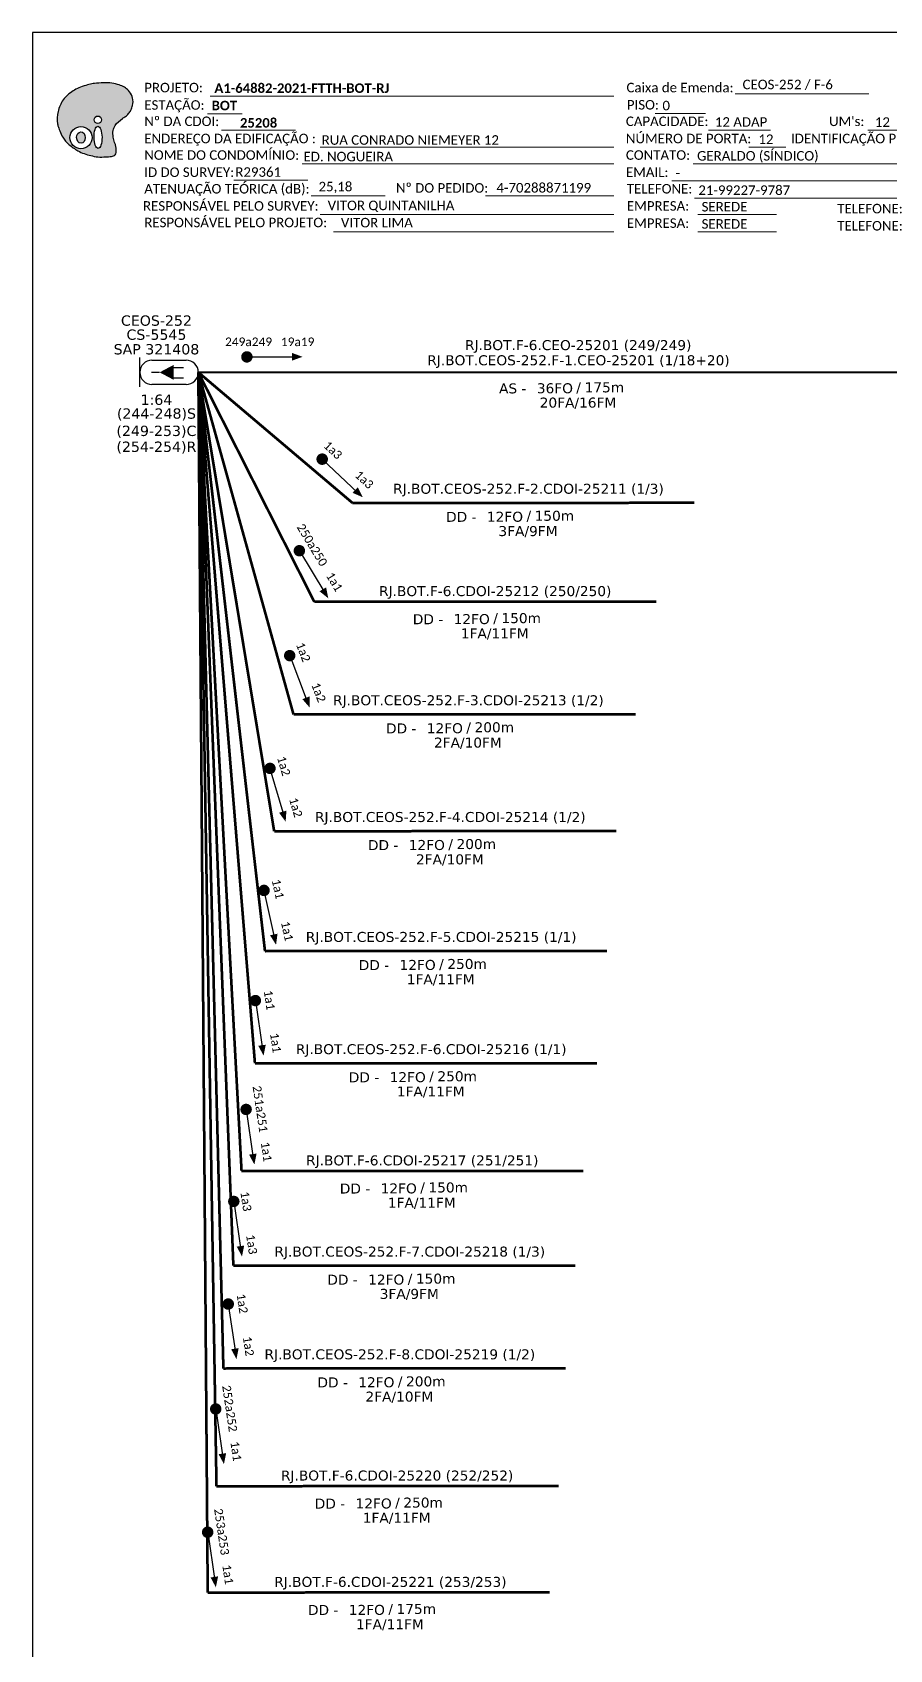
# Model space of a CAD drawing. Extents: x -89 to 749, y 705 to 1299.
# Drawn here: x -89.3 to 72, y 994.5 to 1299 of the extents above; entities that cross this region are included whole.
import ezdxf
from ezdxf.enums import TextEntityAlignment as Align

# ---------------------------------------------------------------- set-up
doc = ezdxf.new("R2010")
doc.units = 0
for name, color, linetype in [('20.4-CEOS', 1, 'Continuous'), ('CAP a instalar', 1, 'Continuous'), ('SETA', 7, 'Continuous')]:
    doc.layers.add(name, color=color, linetype=linetype)
doc.layers.add('40.1-ETIQUETAS', color=1, linetype='Continuous', lineweight=20)
doc.styles.add('siredit', font='verdana.ttf')
doc.styles.get("Standard").update_dxf_attribs({"font": 'arial.ttf'})
doc.styles.add('WMF-Calibri0', font='calibri.ttf')
doc.styles.add('WMF-Calibri1', font='calibrib.ttf')
doc.linetypes.add('FENCELINE1', pattern='A,0.25,-0.1,[133,ltypeshp.shx,S=0.1,R=0,X=-0.1,Y=0],-0.1,1', length=1.45)

# ---------------------------------------------------------------- blocks, each defined once
blk = doc.blocks.new('OI')
h = blk.add_hatch(color=40)
edge = h.paths.add_edge_path()
edge.add_spline(control_points=[(4.35, -0.67), (3.92, -0.99), (3.26, -1.5), (2.81, -2.59), (2.9, -3.5), (3.06, -4.27), (3.31, -4.85), (3.37, -5.39), (3.4, -5.88), (3.2, -6.4), (2.54, -6.61), (1.65, -6.63), (0.55, -6.67), (-0.56, -6.42), (-1.61, -6.14), (-2.77, -5.61), (-3.92, -4.77), (-4.89, -3.7), (-5.34, -2.65), (-5.6, -1.94), (-5.85, -0.96), (-5.71, 0.47), (-5.1, 2.02), (-4.14, 3.02), (-3.3, 3.61), (-2.37, 4.16), (-1.36, 4.44), (-0.56, 4.7), (0.79, 4.85), (2.24, 4.97), (3.79, 4.57), (4.67, 4.21), (5.44, 3.65), (5.76, 2.99), (6.03, 2.21), (6.01, 1.46), (5.72, 0.64), (5.31, 0.08), (4.88, -0.38), (4.51, -0.55), (4.35, -0.67)], knot_values=[0, 0, 0, 0, 1.60434, 2.417191, 3.427595, 4.282808, 4.776746, 5.304182, 5.888771, 6.258406, 6.858137, 7.79129, 8.986195, 10.124242, 11.187857, 12.242908, 13.953784, 15.414161, 16.515391, 17.349188, 17.675853, 19.552021, 21.515531, 22.568638, 23.63245, 24.621084, 25.782718, 26.745347, 27.142653, 29.870543, 31.004649, 31.921532, 32.709589, 33.801391, 34.042471, 35.192333, 35.971461, 36.628871, 37.254359, 37.836911, 37.836911, 37.836911, 37.836911], degree=3, periodic=0)
h.paths.add_polyline_path([(1.13, -0.87, -1), (-0.04, -0.87, -1)], flags=16)
edge = h.paths.add_edge_path(flags=16)
edge.add_ellipse((0.56, -3.59), major_axis=(-0.02, 1.71), ratio=0.361305, start_angle=0, end_angle=360)
h.paths.add_polyline_path([(-0.36, -3.62, -1), (-3.8, -3.62, -1)], flags=16)
edge = h.paths.add_edge_path(flags=0)
edge.add_ellipse((-2.08, -3.62), major_axis=(0, 0.885), ratio=0.758294, start_angle=0, end_angle=360)
at = {"color": 40}
for centre, radius in [((-2.08, -3.62), 1.72), ((0.54, -0.87), 0.587)]:
    blk.add_circle(centre, radius, dxfattribs=at)
blk.add_ellipse((0.56, -3.59), major_axis=(-0.02, 1.71), ratio=0.361305, dxfattribs=at)
blk.add_ellipse((-2.08, -3.62), major_axis=(0, 0.885), ratio=0.758294, start_param=-3.141592653589792, end_param=3.141592653589792, dxfattribs=at)
at = {"color": 40, "start_tangent": (-0.800898, -0.598801), "end_tangent": (-0.800898, -0.598801)}
blk.add_spline([(4.35, -0.67), (3.2, -1.78), (2.9, -2.54), (2.92, -3.55), (3.12, -4.38), (3.28, -4.85), (3.37, -5.37), (3.35, -5.95), (3.2, -6.29), (2.66, -6.55), (1.73, -6.63), (0.54, -6.62), (-0.58, -6.41), (-1.6, -6.11), (-2.56, -5.67), (-3.95, -4.67), (-4.89, -3.56), (-5.37, -2.56), (-5.64, -1.78), (-5.72, -1.46), (-5.63, 0.42), (-4.84, 2.22), (-4.13, 2.99), (-3.27, 3.62), (-2.4, 4.09), (-1.3, 4.47), (-0.37, 4.72), (0.02, 4.77), (2.75, 4.8), (3.85, 4.53), (4.69, 4.16), (5.31, 3.68), (5.85, 2.73), (5.93, 2.5), (5.94, 1.35), (5.67, 0.62), (5.29, 0.08), (4.84, -0.36), (4.35, -0.67)], degree=3, dxfattribs=at)
blk = doc.blocks.new('CARIMBO')
at = {"color": 7, "lineweight": 0}
for points in [[(35.66, -16.79), (111.64, -16.79)], [(134.48, -16.3), (159.61, -16.3)], [(35.15, -20.06), (41.7, -20.06)], [(119.43, -20.02), (128.92, -20.02)], [(37.81, -23.14), (51.75, -23.14)], [(129.48, -23.14), (141.1, -23.14)], [(159.42, -23.14), (167.09, -23.14)], [(56.38, -26.37), (111.64, -26.37)], [(137.07, -26.37), (144.01, -26.37)], [(174.24, -26.37), (187.8, -26.37)], [(52.97, -29.48), (111.64, -29.48)], [(126.6, -29.48), (187.83, -29.48)], [(40.13, -32.55), (54.07, -32.55)], [(122.56, -32.72), (187.83, -32.72)], [(54.67, -35.52), (68.61, -35.52)], [(126.84, -35.96), (187.83, -35.96)], [(56.38, -39.07), (111.64, -39.07)], [(127.45, -39.07), (142.25, -39.07)], [(167.06, -39.07), (187.83, -39.07)], [(58.87, -42.31), (111.64, -42.31)], [(127.45, -42.31), (142.25, -42.31)], [(167.06, -42.31), (187.83, -42.31)]]:
    blk.add_lwpolyline(points, dxfattribs=at)
at = {"color": 7, "xscale": 1.213923925163967, "yscale": 1.213923925163967, "zscale": 1.213923925163967, "rotation": 0.1532896023949059}
blk.add_blockref('OI', (13.86, -20.16), dxfattribs=at)
at = {"color": 7, "lineweight": 0, "style": 'WMF-Calibri0'}
for s, height, p in [('PROJETO:', 1.793, (23.26, -16.04)), ('Caixa de Emenda:', 1.7927, (114.02, -16.04)), ('ESTAÇÃO:', 1.793, (23.26, -19.32)), ('PISO:', 1.793, (114.09, -19.28)), ('Nº DA CDOI:', 1.7927, (23.26, -22.39)), ('CAPACIDADE:', 1.7927, (113.91, -22.39)), ("UM's:", 1.793, (152.15, -22.39)), ('ENDEREÇO DA EDIFICAÇÃO :', 1.7927, (23.26, -25.63)), ('NÚMERO DE PORTA:', 1.7927, (113.91, -25.63)), ('IDENTIFICAÇÃO PREDIAL:', 1.7927, (144.99, -25.63)), ('NOME DO CONDOMÍNIO:', 1.7927, (23.26, -28.74)), ('CONTATO:', 1.793, (113.91, -28.74)), ('ID DO SURVEY:', 1.7927, (23.26, -31.97)), ('EMAIL:', 1.793, (113.91, -31.97)), ('ATENUAÇÃO TEÓRICA (dB):', 1.7927, (23.26, -35.09)), ('TELEFONE:', 1.793, (114.09, -35.09)), ('RESPONSÁVEL PELO SURVEY:', 1.7927, (23.02, -38.32)), ('EMPRESA:', 1.793, (114.09, -38.32)), ('RESPONSÁVEL PELO PROJETO:', 1.7927, (23.26, -41.44)), ('TELEFONE:', 1.793, (153.7, -38.83)), ('EMPRESA:', 1.793, (114.09, -41.56)), ('TELEFONE:', 1.793, (153.7, -42.06))]:
    blk.add_text(s, height=height, dxfattribs=at).set_placement(p)
at = {"color": 7, "lineweight": 0, "flags": 8}
for tag, p, style in [('PROJ', (36.46, -16.13), 'WMF-Calibri1'), ('CEOS-XX', (135.87, -15.46), 'WMF-Calibri0'), ('EST', (35.94, -19.41), 'WMF-Calibri1'), ('PISO_PTR', (120.78, -19.42), 'WMF-Calibri0'), ('CAPAC.', (130.66, -22.52), 'WMF-Calibri0'), ("UC'S", (160.78, -22.54), 'WMF-Calibri0'), ('LOGRADOURO', (56.65, -25.91), 'WMF-Calibri0'), ('N°', (138.85, -25.77), 'WMF-Calibri0'), ('N°PREDIO', (174.94, -25.77), 'WMF-Calibri0'), ('NOME_DO_COND.', (53.23, -29.02), 'WMF-Calibri0'), ('NOME_DO_CONTATO', (127.3, -28.89), 'WMF-Calibri0'), ('_ID_', (40.39, -31.94), 'WMF-Calibri0'), ('EMAIL', (123.26, -32.12), 'WMF-Calibri0'), ('O_POTEN', (56.06, -34.68), 'WMF-Calibri0'), ('RES_SURVEY', (57.78, -38.23), 'WMF-Calibri0'), ('TELEFONE', (127.55, -35.36), 'WMF-Calibri0'), ('EMP_RESP_SURVEY', (128.16, -38.47), 'WMF-Calibri0'), ('CONT_RESP_SURVEY', (167.76, -38.47), 'WMF-Calibri0'), ('RES_PROJ', (60.27, -41.47), 'WMF-Calibri0'), ('EMP_RESP_PROJ', (128.16, -41.71), 'WMF-Calibri0'), ('CONT_RESP_PROJ', (167.76, -41.71), 'WMF-Calibri0')]:
    blk.add_attdef(tag, p, '', height=1.79, dxfattribs=dict(at, style=style))
at = {"color": 7, "lineweight": 0, "style": 'WMF-Calibri1', "flags": 8}
blk.add_attdef("N° CDO'S", text='', height=1.79, dxfattribs=at).set_placement((44.78, -22.68), align=Align.CENTER)
blk = doc.blocks.new('CEOS_RP_CT_DRT')
at = {"layer": '20.4-CEOS', "color": 0}
for p, q in [((-4.54, 1.19), (-1.19, 1.19)), ((-1.19, -1.19), (-4.54, -1.19))]:
    blk.add_line(p, q, dxfattribs=at)
for points in [[(-5.73, -1.43), (-5.73, 1.44)], [(-3.79, 0), (-4.59, 0)], [(-2.47, 0.48), (-1.45, 0.48)], [(-2.47, -0.52), (-1.45, -0.52)]]:
    blk.add_lwpolyline(points, dxfattribs=at)
blk.add_lwpolyline([(-3.79, 0, 0, 1.47, 0), (-2.41, 0, 1.47, 1.47, 0)], format="xyseb", dxfattribs=at)
for centre, start, end in [((-4.54, 0), 90, 270), ((-1.19, 0), 270, 90)]:
    blk.add_arc(centre, 1.19, start, end, dxfattribs=at)
at = {"layer": '20.4-CEOS', "color": 7, "style": 'siredit'}
for tag, p in [('Nº_DA_CEOS', (-2.86, 5.6)), ('LOCAL', (-2.86, 4.24)), ('SAP', (-2.86, 2.78)), ('RACIO_SPLITAGEM', (-2.86, -1.88)), ('FIBRAS_SPLITTER', (-2.86, -3.58)), ('FIBRAS_TOP_C', (-2.86, -5.08)), ('RESERVA_FINAIS', (-2.86, -6.39))]:
    blk.add_attdef(tag, text='', height=1.01, dxfattribs=at).set_placement(p, align=Align.TOP_CENTER)
blk = doc.blocks.new('ETIQUETA_RS5F')
at = {"layer": '40.1-ETIQUETAS', "color": 0, "style": 'siredit'}
blk.add_text('/', height=1.5, dxfattribs=at).set_placement((1.58, -1.95), align=Align.MIDDLE_RIGHT)
for tag, p in [('ETIQUETA_R_PRIMARIA', (1.21, 4.1)), ('ETIQUETA_R_SECUNDARIA', (1.21, 2.1)), ('F_ATIVAS/F_MORTAS', (1.14, -4.24))]:
    blk.add_attdef(tag, text='', height=1.5, dxfattribs=at).set_placement(p, align=Align.MIDDLE_CENTER)
for tag, p in [('TIPO_CABO', (-6.58, -2.12)), ('CAP_CABO', (0.4, -2.09))]:
    blk.add_attdef(tag, text='', height=1.5, dxfattribs=at).set_placement(p, align=Align.MIDDLE_RIGHT)
blk.add_attdef('METROS', text='', height=1.5, dxfattribs=at).set_placement((2.14, -1.95), align=Align.MIDDLE_LEFT)
for tag, p in [('FUSÃO_1', (0.85, -8.39)), ('FUSÃO_2', (0.85, -10.6)), ('FUSÃO_3', (0.85, -12.93)), ('FUSÃO_4', (0.85, -15.14)), ('FUSÃO_5', (0.85, -17.16))]:
    blk.add_attdef(tag, text='', height=1.5, dxfattribs=at).set_placement(p, align=Align.CENTER)

msp = doc.modelspace()

# ---------------------------------------------------------------- linework, layer by layer
msp.add_lwpolyline([(-89.32, 705.02), (749.25, 705.02), (749.25, 1299.02), (-89.32, 1299.02), (-89.32, 705.02)])
at = {"color": 7, "lineweight": 0}
msp.add_lwpolyline([(-4.01, 1268.26), (20.14, 1268.26)], dxfattribs=at)
at = {"color": 5, "const_width": 1.08}
msp.add_lwpolyline([(-49.47, 1237.92, 1), (-48.4, 1237.92, 1)], format="xyb", close=True, dxfattribs=at)
at = {"const_width": 1.08}
for points in [[(-35.16, 1219.04, 1), (-34.37, 1218.3, 1)], [(-39.34, 1201.89, 1), (-38.78, 1200.97, 1)], [(-41.07, 1182.18, 1), (-40.69, 1181.18, 1)], [(-44.74, 1160.97, 1), (-44.44, 1159.94, 1)], [(-45.83, 1138, 1), (-45.6, 1136.95, 1)], [(-47.42, 1117.27, 1), (-47.26, 1116.21, 1)], [(-49.16, 1096.77, 1), (-49, 1095.71, 1)], [(-51.48, 1079.45, 1), (-51.32, 1078.39, 1)], [(-52.52, 1060.14, 1), (-52.37, 1059.07, 1)], [(-54.88, 1040.38, 1), (-54.73, 1039.31, 1)], [(-56.4, 1017.18, 1), (-56.24, 1016.11, 1)]]:
    msp.add_lwpolyline(points, format="xyb", close=True, dxfattribs=at)
at = {"layer": 'CAP a instalar', "color": 8, "ltscale": 7, "const_width": 0.502}
for points in [[(-58.08, 1235.02), (-29.06, 1210.43)], [(-58.08, 1235.02), (-36.25, 1191.82)], [(-58.08, 1235.02), (-40.16, 1170.6)], [(-58.08, 1235.02), (-43.8, 1148.62)], [(-58.08, 1235.02), (-45.53, 1126.04)], [(-58.08, 1235.02), (-47.42, 1104.91)], [(-49.94, 1084.64), (-58.08, 1235.02)], [(-58.08, 1235.02), (-54.66, 1025.31)], [(-29.06, 1210.43), (35.31, 1210.45)], [(-36.25, 1191.82), (28.14, 1191.84)], [(-40.16, 1170.6), (24.25, 1170.63)], [(-43.8, 1148.62), (20.57, 1148.65)], [(-45.53, 1126.04), (18.85, 1126.07)], [(-47.42, 1104.91), (16.98, 1104.94)], [(-49.98, 1084.64), (14.39, 1084.66)], [(-54.66, 1025.31), (9.74, 1025.34)]]:
    msp.add_lwpolyline(points, dxfattribs=at)
at = {"layer": 'CAP a instalar', "color": 252, "ltscale": 7, "const_width": 0.502}
for points in [[(-51.48, 1066.81), (-58.08, 1235.02)], [(-53.36, 1047.47), (-58.08, 1235.02)], [(-51.48, 1066.81), (12.9, 1066.83)], [(-53.36, 1047.47), (11.04, 1047.5)]]:
    msp.add_lwpolyline(points, dxfattribs=at)
at = {"layer": 'CAP a instalar', "color": 7, "ltscale": 7, "const_width": 0.502}
for points in [[(-56.31, 1005.29), (-58.08, 1235.02)], [(-56.35, 1005.29), (8.02, 1005.32)]]:
    msp.add_lwpolyline(points, dxfattribs=at)
at = {"layer": 'CAP a instalar', "color": 5, "linetype": 'FENCELINE1', "ltscale": 7, "const_width": 0.415}
msp.add_lwpolyline([(-58.08, 1235.02), (77.47, 1235.02)], dxfattribs=at)
at = {"layer": 'SETA', "color": 5}
msp.add_lwpolyline([(-48.93, 1237.92), (-39.69, 1237.92)], dxfattribs=at)
at = {"layer": 'SETA'}
for points in [[(-34.77, 1218.67), (-28.03, 1212.34)], [(-39.06, 1201.43), (-34.27, 1193.52)], [(-40.88, 1181.68), (-37.57, 1173.05)], [(-44.59, 1160.46), (-42, 1151.58)], [(-45.72, 1137.48), (-43.73, 1128.45)], [(-47.34, 1116.74), (-45.99, 1107.59)], [(-49.08, 1096.24), (-47.73, 1087.1)], [(-51.4, 1078.92), (-50.05, 1069.77)], [(-52.45, 1059.61), (-51.09, 1050.46)], [(-54.8, 1039.85), (-53.45, 1030.7)], [(-56.32, 1016.65), (-54.97, 1007.5)]]:
    msp.add_lwpolyline(points, dxfattribs=at)
at = {"layer": 'SETA', "color": 5}
msp.add_solid([(-40.43, 1238.66), (-38.46, 1237.94), (-40.43, 1237.22)], dxfattribs=at)
at = {"layer": 'SETA'}
for points in [[(-28.07, 1213.38), (-27.13, 1211.5), (-29.05, 1212.33)], [(-34.03, 1194.53), (-33.62, 1192.47), (-35.26, 1193.79)], [(-37.15, 1174), (-37.12, 1171.9), (-38.49, 1173.49)], [(-41.5, 1152.5), (-41.64, 1150.41), (-42.88, 1152.1)], [(-43.17, 1129.33), (-43.45, 1127.25), (-44.58, 1129.02)], [(-45.38, 1108.43), (-45.8, 1106.38), (-46.79, 1108.22)], [(-47.11, 1087.94), (-47.53, 1085.88), (-48.53, 1087.73)], [(-49.44, 1070.62), (-49.86, 1068.56), (-50.85, 1070.41)], [(-50.48, 1051.3), (-50.9, 1049.25), (-51.9, 1051.09)], [(-52.84, 1031.54), (-53.26, 1029.48), (-54.26, 1031.33)], [(-54.35, 1008.34), (-54.78, 1006.28), (-55.77, 1008.13)]]:
    msp.add_solid(points, dxfattribs=at)

# ---------------------------------------------------------------- block references
ref = msp.add_blockref('CARIMBO', (-91.51, 1303.77))
ref.add_attrib('PROJ', 'A1-64882-2021-FTTH-BOT-RJ', (-55.05, 1287.63), dxfattribs={"color": 7, "lineweight": 0, "height": 1.7927, "style": 'WMF-Calibri1'})
ref.add_attrib('EST', 'BOT', (-55.57, 1284.35), dxfattribs={"color": 7, "lineweight": 0, "height": 1.793, "style": 'WMF-Calibri1'})
ref.add_attrib("N° CDO'S", '25208', dxfattribs={"color": 7, "lineweight": 0, "height": 1.793, "style": 'WMF-Calibri1'}).set_placement((-46.73, 1281.09), align=Align.CENTER)
ref.add_attrib('LOGRADOURO', 'RUA CONRADO NIEMEYER 12 ', (-34.86, 1277.86), dxfattribs={"color": 7, "lineweight": 0, "height": 1.7927, "style": 'WMF-Calibri0'})
ref.add_attrib('NOME_DO_COND.', 'ED. NOGUEIRA', (-38.28, 1274.74), dxfattribs={"color": 7, "lineweight": 0, "height": 1.7927, "style": 'WMF-Calibri0'})
ref.add_attrib('_ID_', 'R29361', (-51.11, 1271.83), dxfattribs={"color": 7, "lineweight": 0, "height": 1.793, "style": 'WMF-Calibri0'})
ref.add_attrib('O_POTEN', '25,18', (-35.45, 1269.09), dxfattribs={"color": 7, "lineweight": 0, "height": 1.793, "style": 'WMF-Calibri0'})
ref.add_attrib('RES_SURVEY', 'VITOR QUINTANILHA', (-33.73, 1265.54), dxfattribs={"color": 7, "lineweight": 0, "height": 1.7927, "style": 'WMF-Calibri0'})
ref.add_attrib('RES_PROJ', 'VITOR LIMA', (-31.24, 1262.3), dxfattribs={"color": 7, "lineweight": 0, "height": 1.793, "style": 'WMF-Calibri0'})
ref.add_attrib('CEOS-XX', 'CEOS-252 / F-6', (44.36, 1288.31), dxfattribs={"color": 7, "lineweight": 0, "height": 1.7927, "style": 'WMF-Calibri0'})
ref.add_attrib('CAPAC.', '12 ADAP', (39.15, 1281.25), dxfattribs={"color": 7, "lineweight": 0, "height": 1.793, "style": 'WMF-Calibri0'})
ref.add_attrib("UC'S", '12', (69.27, 1281.23), dxfattribs={"color": 7, "lineweight": 0, "height": 1.793, "style": 'WMF-Calibri0'})
ref.add_attrib('PISO_PTR', '0', (29.28, 1284.34), dxfattribs={"color": 7, "lineweight": 0, "height": 1.79, "style": 'WMF-Calibri0'})
ref.add_attrib('N°', '12', (47.34, 1278), dxfattribs={"color": 7, "lineweight": 0, "height": 1.793, "style": 'WMF-Calibri0'})
ref.add_attrib('N°PREDIO', 'BLOCO UNICO', (83.43, 1278), dxfattribs={"color": 7, "lineweight": 0, "height": 1.7927, "style": 'WMF-Calibri0'})
ref.add_attrib('NOME_DO_CONTATO', 'GERALDO (SÍNDICO)', (35.79, 1274.88), dxfattribs={"color": 7, "lineweight": 0, "height": 1.7927, "style": 'WMF-Calibri0'})
ref.add_attrib('EMAIL', '-', (31.75, 1271.65), dxfattribs={"color": 7, "lineweight": 0, "height": 1.79, "style": 'WMF-Calibri0'})
ref.add_attrib('TELEFONE', '21-99227-9787', (36.04, 1268.41), dxfattribs={"color": 7, "lineweight": 0, "height": 1.7927, "style": 'WMF-Calibri0'})
ref.add_attrib('EMP_RESP_SURVEY', 'SEREDE', (36.65, 1265.3), dxfattribs={"color": 7, "lineweight": 0, "height": 1.793, "style": 'WMF-Calibri0'})
ref.add_attrib('EMP_RESP_PROJ', 'SEREDE', (36.65, 1262.06), dxfattribs={"color": 7, "lineweight": 0, "height": 1.793, "style": 'WMF-Calibri0'})
at = {"layer": '20.4-CEOS', "color": 5}
ref = msp.add_blockref('CEOS_RP_CT_DRT', (-58.08, 1235.01), dxfattribs=dict(at, xscale=1.921480708652073, yscale=1.921480708652073, zscale=1.921480708652073))
ref.add_attrib('Nº_DA_CEOS', 'CEOS-252', dxfattribs={"color": 7, "height": 1.94, "style": 'siredit'}).set_placement((-65.96, 1245.73), align=Align.TOP_CENTER)
ref.add_attrib('LOCAL', 'CS-5545', dxfattribs={"color": 7, "height": 1.94, "style": 'siredit'}).set_placement((-65.96, 1243.08), align=Align.TOP_CENTER)
ref.add_attrib('SAP', 'SAP 321408', dxfattribs={"color": 7, "height": 1.94, "style": 'siredit'}).set_placement((-65.96, 1240.33), align=Align.TOP_CENTER)
ref.add_attrib('RACIO_SPLITAGEM', '1:64', dxfattribs={"color": 7, "height": 1.94, "style": 'siredit'}).set_placement((-65.96, 1230.83), align=Align.TOP_CENTER)
ref.add_attrib('FIBRAS_SPLITTER', '(244-248)S', dxfattribs={"color": 7, "height": 1.94, "style": 'siredit'}).set_placement((-65.96, 1228.23), align=Align.TOP_CENTER)
ref.add_attrib('FIBRAS_TOP_C', '(249-253)C', dxfattribs={"color": 7, "height": 1.94, "style": 'siredit'}).set_placement((-65.97, 1224.97), align=Align.TOP_CENTER)
ref.add_attrib('RESERVA_FINAIS', '(254-254)R', dxfattribs={"color": 7, "height": 1.94, "style": 'siredit'}).set_placement((-65.97, 1221.98), align=Align.TOP_CENTER)
at = {"layer": 'CAP a instalar', "color": 8, "linetype": 'FENCELINE1', "ltscale": 7}
ref = msp.add_blockref('ETIQUETA_RS5F', (2.58, 1210.46), dxfattribs=dict(at, xscale=1.25452798386545, yscale=1.25452798386545, zscale=1.25452798386545))
ref.add_attrib('ETIQUETA_R_SECUNDARIA', 'RJ.BOT.CEOS-252.F-2.CDOI-25211 (1/3)', dxfattribs={"layer": '40.1-ETIQUETAS', "color": 0, "height": 1.8818, "style": 'siredit'}).set_placement((4.06, 1213.1), align=Align.MIDDLE_CENTER)
ref.add_attrib('TIPO_CABO', 'DD -', dxfattribs={"layer": '40.1-ETIQUETAS', "color": 0, "height": 1.882, "style": 'siredit'}).set_placement((-5.72, 1207.81), align=Align.MIDDLE_RIGHT)
ref.add_attrib('CAP_CABO', '12FO', dxfattribs={"layer": '40.1-ETIQUETAS', "color": 0, "height": 1.882, "style": 'siredit'}).set_placement((3.04, 1207.83), align=Align.MIDDLE_RIGHT)
ref.add_attrib('METROS', '150m', dxfattribs={"layer": '40.1-ETIQUETAS', "color": 0, "height": 1.882, "style": 'siredit'}).set_placement((5.22, 1208.01), align=Align.MIDDLE_LEFT)
ref.add_attrib('F_ATIVAS/F_MORTAS', '3FA/9FM', dxfattribs={"layer": '40.1-ETIQUETAS', "color": 0, "height": 1.882, "style": 'siredit'}).set_placement((3.97, 1205.13), align=Align.MIDDLE_CENTER)
ref = msp.add_blockref('ETIQUETA_RS5F', (-3.68, 1191.19), dxfattribs=dict(at, xscale=1.25452798386545, yscale=1.25452798386545, zscale=1.25452798386545))
ref.add_attrib('ETIQUETA_R_SECUNDARIA', 'RJ.BOT.F-6.CDOI-25212 (250/250)', dxfattribs={"layer": '40.1-ETIQUETAS', "color": 0, "height": 1.8818, "style": 'siredit'}).set_placement((-2.2, 1193.83), align=Align.MIDDLE_CENTER)
ref.add_attrib('TIPO_CABO', 'DD -', dxfattribs={"layer": '40.1-ETIQUETAS', "color": 0, "height": 1.882, "style": 'siredit'}).set_placement((-11.98, 1188.53), align=Align.MIDDLE_RIGHT)
ref.add_attrib('CAP_CABO', '12FO', dxfattribs={"layer": '40.1-ETIQUETAS', "color": 0, "height": 1.882, "style": 'siredit'}).set_placement((-3.22, 1188.56), align=Align.MIDDLE_RIGHT)
ref.add_attrib('METROS', '150m', dxfattribs={"layer": '40.1-ETIQUETAS', "color": 0, "height": 1.882, "style": 'siredit'}).set_placement((-1.03, 1188.74), align=Align.MIDDLE_LEFT)
ref.add_attrib('F_ATIVAS/F_MORTAS', '1FA/11FM', dxfattribs={"layer": '40.1-ETIQUETAS', "color": 0, "height": 1.882, "style": 'siredit'}).set_placement((-2.29, 1185.86), align=Align.MIDDLE_CENTER)
ref = msp.add_blockref('ETIQUETA_RS5F', (-8.74, 1170.64), dxfattribs=dict(at, xscale=1.25452798386545, yscale=1.25452798386545, zscale=1.25452798386545))
ref.add_attrib('ETIQUETA_R_SECUNDARIA', 'RJ.BOT.CEOS-252.F-3.CDOI-25213 (1/2)', dxfattribs={"layer": '40.1-ETIQUETAS', "color": 0, "height": 1.8818, "style": 'siredit'}).set_placement((-7.25, 1173.28), align=Align.MIDDLE_CENTER)
ref.add_attrib('TIPO_CABO', 'DD -', dxfattribs={"layer": '40.1-ETIQUETAS', "color": 0, "height": 1.882, "style": 'siredit'}).set_placement((-17.03, 1167.98), align=Align.MIDDLE_RIGHT)
ref.add_attrib('CAP_CABO', '12FO', dxfattribs={"layer": '40.1-ETIQUETAS', "color": 0, "height": 1.882, "style": 'siredit'}).set_placement((-8.28, 1168.01), align=Align.MIDDLE_RIGHT)
ref.add_attrib('METROS', '200m', dxfattribs={"layer": '40.1-ETIQUETAS', "color": 0, "height": 1.882, "style": 'siredit'}).set_placement((-6.09, 1168.19), align=Align.MIDDLE_LEFT)
ref.add_attrib('F_ATIVAS/F_MORTAS', '2FA/10FM', dxfattribs={"layer": '40.1-ETIQUETAS', "color": 0, "height": 1.882, "style": 'siredit'}).set_placement((-7.34, 1165.31), align=Align.MIDDLE_CENTER)
ref = msp.add_blockref('ETIQUETA_RS5F', (-12.13, 1148.66), dxfattribs=dict(at, xscale=1.25452798386545, yscale=1.25452798386545, zscale=1.25452798386545))
ref.add_attrib('ETIQUETA_R_SECUNDARIA', 'RJ.BOT.CEOS-252.F-4.CDOI-25214 (1/2)', dxfattribs={"layer": '40.1-ETIQUETAS', "color": 0, "height": 1.8818, "style": 'siredit'}).set_placement((-10.65, 1151.3), align=Align.MIDDLE_CENTER)
ref.add_attrib('TIPO_CABO', 'DD -', dxfattribs={"layer": '40.1-ETIQUETAS', "color": 0, "height": 1.882, "style": 'siredit'}).set_placement((-20.43, 1146.01), align=Align.MIDDLE_RIGHT)
ref.add_attrib('CAP_CABO', '12FO', dxfattribs={"layer": '40.1-ETIQUETAS', "color": 0, "height": 1.882, "style": 'siredit'}).set_placement((-11.67, 1146.03), align=Align.MIDDLE_RIGHT)
ref.add_attrib('METROS', '200m', dxfattribs={"layer": '40.1-ETIQUETAS', "color": 0, "height": 1.882, "style": 'siredit'}).set_placement((-9.48, 1146.21), align=Align.MIDDLE_LEFT)
ref.add_attrib('F_ATIVAS/F_MORTAS', '2FA/10FM', dxfattribs={"layer": '40.1-ETIQUETAS', "color": 0, "height": 1.882, "style": 'siredit'}).set_placement((-10.73, 1143.33), align=Align.MIDDLE_CENTER)
ref = msp.add_blockref('ETIQUETA_RS5F', (-13.86, 1126.08), dxfattribs=dict(at, xscale=1.25452798386545, yscale=1.25452798386545, zscale=1.25452798386545))
ref.add_attrib('ETIQUETA_R_SECUNDARIA', 'RJ.BOT.CEOS-252.F-5.CDOI-25215 (1/1)', dxfattribs={"layer": '40.1-ETIQUETAS', "color": 0, "height": 1.8818, "style": 'siredit'}).set_placement((-12.37, 1128.72), align=Align.MIDDLE_CENTER)
ref.add_attrib('TIPO_CABO', 'DD -', dxfattribs={"layer": '40.1-ETIQUETAS', "color": 0, "height": 1.882, "style": 'siredit'}).set_placement((-22.16, 1123.42), align=Align.MIDDLE_RIGHT)
ref.add_attrib('CAP_CABO', '12FO', dxfattribs={"layer": '40.1-ETIQUETAS', "color": 0, "height": 1.882, "style": 'siredit'}).set_placement((-13.4, 1123.45), align=Align.MIDDLE_RIGHT)
ref.add_attrib('METROS', '250m', dxfattribs={"layer": '40.1-ETIQUETAS', "color": 0, "height": 1.882, "style": 'siredit'}).set_placement((-11.21, 1123.63), align=Align.MIDDLE_LEFT)
ref.add_attrib('F_ATIVAS/F_MORTAS', '1FA/11FM', dxfattribs={"layer": '40.1-ETIQUETAS', "color": 0, "height": 1.882, "style": 'siredit'}).set_placement((-12.46, 1120.75), align=Align.MIDDLE_CENTER)
ref = msp.add_blockref('ETIQUETA_RS5F', (-15.73, 1104.95), dxfattribs=dict(at, xscale=1.25452798386545, yscale=1.25452798386545, zscale=1.25452798386545))
ref.add_attrib('ETIQUETA_R_SECUNDARIA', 'RJ.BOT.CEOS-252.F-6.CDOI-25216 (1/1)', dxfattribs={"layer": '40.1-ETIQUETAS', "color": 0, "height": 1.8818, "style": 'siredit'}).set_placement((-14.25, 1107.59), align=Align.MIDDLE_CENTER)
ref.add_attrib('TIPO_CABO', 'DD -', dxfattribs={"layer": '40.1-ETIQUETAS', "color": 0, "height": 1.882, "style": 'siredit'}).set_placement((-24.03, 1102.29), align=Align.MIDDLE_RIGHT)
ref.add_attrib('CAP_CABO', '12FO', dxfattribs={"layer": '40.1-ETIQUETAS', "color": 0, "height": 1.882, "style": 'siredit'}).set_placement((-15.27, 1102.32), align=Align.MIDDLE_RIGHT)
ref.add_attrib('METROS', '250m', dxfattribs={"layer": '40.1-ETIQUETAS', "color": 0, "height": 1.882, "style": 'siredit'}).set_placement((-13.08, 1102.49), align=Align.MIDDLE_LEFT)
ref.add_attrib('F_ATIVAS/F_MORTAS', '1FA/11FM', dxfattribs={"layer": '40.1-ETIQUETAS', "color": 0, "height": 1.882, "style": 'siredit'}).set_placement((-14.34, 1099.62), align=Align.MIDDLE_CENTER)
ref = msp.add_blockref('ETIQUETA_RS5F', (-17.42, 1084.01), dxfattribs=dict(at, xscale=1.25452798386545, yscale=1.25452798386545, zscale=1.25452798386545))
ref.add_attrib('ETIQUETA_R_SECUNDARIA', 'RJ.BOT.F-6.CDOI-25217 (251/251)', dxfattribs={"layer": '40.1-ETIQUETAS', "color": 0, "height": 1.8818, "style": 'siredit'}).set_placement((-15.93, 1086.65), align=Align.MIDDLE_CENTER)
ref.add_attrib('TIPO_CABO', 'DD -', dxfattribs={"layer": '40.1-ETIQUETAS', "color": 0, "height": 1.882, "style": 'siredit'}).set_placement((-25.72, 1081.35), align=Align.MIDDLE_RIGHT)
ref.add_attrib('CAP_CABO', '12FO', dxfattribs={"layer": '40.1-ETIQUETAS', "color": 0, "height": 1.882, "style": 'siredit'}).set_placement((-16.96, 1081.38), align=Align.MIDDLE_RIGHT)
ref.add_attrib('METROS', '150m', dxfattribs={"layer": '40.1-ETIQUETAS', "color": 0, "height": 1.882, "style": 'siredit'}).set_placement((-14.77, 1081.56), align=Align.MIDDLE_LEFT)
ref.add_attrib('F_ATIVAS/F_MORTAS', '1FA/11FM', dxfattribs={"layer": '40.1-ETIQUETAS', "color": 0, "height": 1.882, "style": 'siredit'}).set_placement((-16.02, 1078.68), align=Align.MIDDLE_CENTER)
ref = msp.add_blockref('ETIQUETA_RS5F', (-19.77, 1066.84), dxfattribs=dict(at, xscale=1.25452798386545, yscale=1.25452798386545, zscale=1.25452798386545))
ref.add_attrib('ETIQUETA_R_SECUNDARIA', 'RJ.BOT.CEOS-252.F-7.CDOI-25218 (1/3)', dxfattribs={"layer": '40.1-ETIQUETAS', "color": 0, "height": 1.8818, "style": 'siredit'}).set_placement((-18.28, 1069.48), align=Align.MIDDLE_CENTER)
ref.add_attrib('TIPO_CABO', 'DD -', dxfattribs={"layer": '40.1-ETIQUETAS', "color": 0, "height": 1.882, "style": 'siredit'}).set_placement((-28.07, 1064.19), align=Align.MIDDLE_RIGHT)
ref.add_attrib('CAP_CABO', '12FO', dxfattribs={"layer": '40.1-ETIQUETAS', "color": 0, "height": 1.882, "style": 'siredit'}).set_placement((-19.31, 1064.21), align=Align.MIDDLE_RIGHT)
ref.add_attrib('METROS', '150m', dxfattribs={"layer": '40.1-ETIQUETAS', "color": 0, "height": 1.882, "style": 'siredit'}).set_placement((-17.12, 1064.39), align=Align.MIDDLE_LEFT)
ref.add_attrib('F_ATIVAS/F_MORTAS', '3FA/9FM', dxfattribs={"layer": '40.1-ETIQUETAS', "color": 0, "height": 1.882, "style": 'siredit'}).set_placement((-18.37, 1061.52), align=Align.MIDDLE_CENTER)
ref = msp.add_blockref('ETIQUETA_RS5F', (-21.63, 1047.5), dxfattribs=dict(at, xscale=1.25452798386545, yscale=1.25452798386545, zscale=1.25452798386545))
ref.add_attrib('ETIQUETA_R_SECUNDARIA', 'RJ.BOT.CEOS-252.F-8.CDOI-25219 (1/2)', dxfattribs={"layer": '40.1-ETIQUETAS', "color": 0, "height": 1.8818, "style": 'siredit'}).set_placement((-20.15, 1050.14), align=Align.MIDDLE_CENTER)
ref.add_attrib('TIPO_CABO', 'DD -', dxfattribs={"layer": '40.1-ETIQUETAS', "color": 0, "height": 1.882, "style": 'siredit'}).set_placement((-29.93, 1044.85), align=Align.MIDDLE_RIGHT)
ref.add_attrib('CAP_CABO', '12FO', dxfattribs={"layer": '40.1-ETIQUETAS', "color": 0, "height": 1.882, "style": 'siredit'}).set_placement((-21.17, 1044.88), align=Align.MIDDLE_RIGHT)
ref.add_attrib('METROS', '200m', dxfattribs={"layer": '40.1-ETIQUETAS', "color": 0, "height": 1.882, "style": 'siredit'}).set_placement((-18.98, 1045.05), align=Align.MIDDLE_LEFT)
ref.add_attrib('F_ATIVAS/F_MORTAS', '2FA/10FM', dxfattribs={"layer": '40.1-ETIQUETAS', "color": 0, "height": 1.882, "style": 'siredit'}).set_placement((-20.24, 1042.18), align=Align.MIDDLE_CENTER)
ref = msp.add_blockref('ETIQUETA_RS5F', (-22.14, 1024.68), dxfattribs=dict(at, xscale=1.25452798386545, yscale=1.25452798386545, zscale=1.25452798386545))
ref.add_attrib('ETIQUETA_R_SECUNDARIA', 'RJ.BOT.F-6.CDOI-25220 (252/252)', dxfattribs={"layer": '40.1-ETIQUETAS', "color": 0, "height": 1.8818, "style": 'siredit'}).set_placement((-20.66, 1027.32), align=Align.MIDDLE_CENTER)
ref.add_attrib('TIPO_CABO', 'DD -', dxfattribs={"layer": '40.1-ETIQUETAS', "color": 0, "height": 1.882, "style": 'siredit'}).set_placement((-30.44, 1022.03), align=Align.MIDDLE_RIGHT)
ref.add_attrib('CAP_CABO', '12FO', dxfattribs={"layer": '40.1-ETIQUETAS', "color": 0, "height": 1.882, "style": 'siredit'}).set_placement((-21.68, 1022.06), align=Align.MIDDLE_RIGHT)
ref.add_attrib('METROS', '250m', dxfattribs={"layer": '40.1-ETIQUETAS', "color": 0, "height": 1.882, "style": 'siredit'}).set_placement((-19.49, 1022.23), align=Align.MIDDLE_LEFT)
ref.add_attrib('F_ATIVAS/F_MORTAS', '1FA/11FM', dxfattribs={"layer": '40.1-ETIQUETAS', "color": 0, "height": 1.882, "style": 'siredit'}).set_placement((-20.75, 1019.36), align=Align.MIDDLE_CENTER)
at = {"layer": 'CAP a instalar', "color": 7, "linetype": 'FENCELINE1', "ltscale": 7}
ref = msp.add_blockref('ETIQUETA_RS5F', (-23.42, 1004.66), dxfattribs=dict(at, xscale=1.25452798386545, yscale=1.25452798386545, zscale=1.25452798386545))
ref.add_attrib('ETIQUETA_R_SECUNDARIA', 'RJ.BOT.F-6.CDOI-25221 (253/253)', dxfattribs={"layer": '40.1-ETIQUETAS', "color": 0, "height": 1.8818, "style": 'siredit'}).set_placement((-21.93, 1007.3), align=Align.MIDDLE_CENTER)
ref.add_attrib('TIPO_CABO', 'DD -', dxfattribs={"layer": '40.1-ETIQUETAS', "color": 0, "height": 1.882, "style": 'siredit'}).set_placement((-31.72, 1002.01), align=Align.MIDDLE_RIGHT)
ref.add_attrib('CAP_CABO', '12FO', dxfattribs={"layer": '40.1-ETIQUETAS', "color": 0, "height": 1.882, "style": 'siredit'}).set_placement((-22.96, 1002.03), align=Align.MIDDLE_RIGHT)
ref.add_attrib('METROS', '175m', dxfattribs={"layer": '40.1-ETIQUETAS', "color": 0, "height": 1.882, "style": 'siredit'}).set_placement((-20.77, 1002.21), align=Align.MIDDLE_LEFT)
ref.add_attrib('F_ATIVAS/F_MORTAS', '1FA/11FM', dxfattribs={"layer": '40.1-ETIQUETAS', "color": 0, "height": 1.882, "style": 'siredit'}).set_placement((-22.02, 999.33), align=Align.MIDDLE_CENTER)

# ---------------------------------------------------------------- texts
at = {"color": 7, "lineweight": 0, "style": 'WMF-Calibri0'}
msp.add_text('Nº DO PEDIDO:', height=1.7927, dxfattribs=at).set_placement((-20.88, 1268.84))
at = {"color": 5, "insert": (-48.62, 1240.75), "char_height": 1.6133, "width": 27.2748, "attachment_point": 5}
msp.add_mtext('{\\fCalibri|b0|i0|c0|p34;\\C7;249a249}', dxfattribs=at)
at = {"insert": (-39.38, 1240.75), "char_height": 1.6133, "width": 27.2748, "attachment_point": 5}
msp.add_mtext('{\\fCalibri|b0|i0|c0|p34;\\C7;19a19}', dxfattribs=at)
at = {"char_height": 1.6133, "width": 27.2748, "attachment_point": 5}
for s, insert, rotation in [('{\\fCalibri|b0|i0|c0|p34;\\C7;1a3}', (-32.75, 1220.37), 316.7494), ('{\\fCalibri|b0|i0|c0|p34;\\C7;1a3}', (-26.85, 1214.8), 316.7494), ('{\\fCalibri|b0|i0|c0|p34;\\C7;250a250}', (-36.65, 1202.52), 301.1848), ('{\\fCalibri|b0|i0|c0|p34;\\C7;1a1}', (-32.47, 1195.57), 301.1848), ('{\\fCalibri|b0|i0|c0|p34;\\C7;1a2}', (-38.32, 1182.33), 290.9637), ('{\\fCalibri|b0|i0|c0|p34;\\C7;1a2}', (-35.43, 1174.75), 290.9637), ('{\\fCalibri|b0|i0|c0|p34;\\C7;1a2}', (-41.99, 1160.9), 286.2967), ('{\\fCalibri|b0|i0|c0|p34;\\C7;1a2}', (-39.73, 1153.1), 286.2967), ('{\\fCalibri|b0|i0|c0|p34;\\C7;1a1}', (-43.09, 1137.74), 282.3998), ('{\\fCalibri|b0|i0|c0|p34;\\C7;1a1}', (-41.36, 1129.81), 282.3998), ('{\\fCalibri|b0|i0|c0|p34;\\C7;1a1}', (-44.7, 1116.82), 278.4077), ('{\\fCalibri|b0|i0|c0|p34;\\C7;1a1}', (-43.53, 1108.79), 278.4077), ('{\\fCalibri|b0|i0|c0|p34;\\C7;251a251}', (-46.44, 1096.32), 278.4077), ('{\\fCalibri|b0|i0|c0|p34;\\C7;1a1}', (-45.27, 1088.29), 278.4077), ('{\\fCalibri|b0|i0|c0|p34;\\C7;1a3}', (-49.1, 1078.94), 278.4077), ('{\\fCalibri|b0|i0|c0|p34;\\C7;1a3}', (-48.03, 1070.84), 278.4077), ('{\\fCalibri|b0|i0|c0|p34;\\C7;1a2}', (-49.81, 1059.69), 278.4077), ('{\\fCalibri|b0|i0|c0|p34;\\C7;1a2}', (-48.64, 1051.66), 278.4077), ('{\\fCalibri|b0|i0|c0|p34;\\C7;252a252}', (-52.16, 1039.93), 278.4077), ('{\\fCalibri|b0|i0|c0|p34;\\C7;1a1}', (-50.99, 1031.9), 278.4077), ('{\\fCalibri|b0|i0|c0|p34;\\C7;253a253}', (-53.68, 1016.73), 278.4077), ('{\\fCalibri|b0|i0|c0|p34;\\C7;1a1}', (-52.51, 1008.7), 278.4077)]:
    msp.add_mtext(s, dxfattribs=dict(at, insert=insert, rotation=rotation))
at = {"color": 7, "lineweight": 0, "style": 'WMF-Calibri0', "flags": 8}
msp.add_attdef('4-70288871199', (-1.97, 1268.87), '', height=1.79, dxfattribs=at)
at = {"layer": '40.1-ETIQUETAS', "color": 7, "linetype": 'FENCELINE1', "style": 'siredit'}
msp.add_text('RJ.BOT.F-6.CEO-25201 (249/249)', height=1.8818, dxfattribs=at).set_placement((13.42, 1240.14), align=Align.MIDDLE_CENTER)
at = {"layer": '40.1-ETIQUETAS', "color": 1, "linetype": 'FENCELINE1', "style": 'siredit'}
for s, height, p in [('RJ.BOT.CEOS-252.F-1.CEO-25201 (1/18+20)', 1.8818, (13.47, 1237.29)), ('20FA/16FM', 1.882, (13.38, 1229.32))]:
    msp.add_text(s, height=height, dxfattribs=at).set_placement(p, align=Align.MIDDLE_CENTER)
at = {"layer": '40.1-ETIQUETAS', "color": 7, "linetype": 'FENCELINE1', "style": 'siredit'}
for s, p in [('AS -', (3.68, 1231.99)), ('36FO', (12.44, 1232.02))]:
    msp.add_text(s, height=1.882, dxfattribs=at).set_placement(p, align=Align.MIDDLE_RIGHT)
at = {"layer": '40.1-ETIQUETAS', "color": 7, "style": 'siredit'}
msp.add_text('/', height=1.88, dxfattribs=at).set_placement((13.93, 1232.19), align=Align.MIDDLE_RIGHT)
at = {"layer": '40.1-ETIQUETAS', "color": 7, "linetype": 'FENCELINE1', "style": 'siredit'}
msp.add_text('175m', height=1.882, dxfattribs=at).set_placement((14.63, 1232.19), align=Align.MIDDLE_LEFT)

doc.saveas('drawing.dxf')
